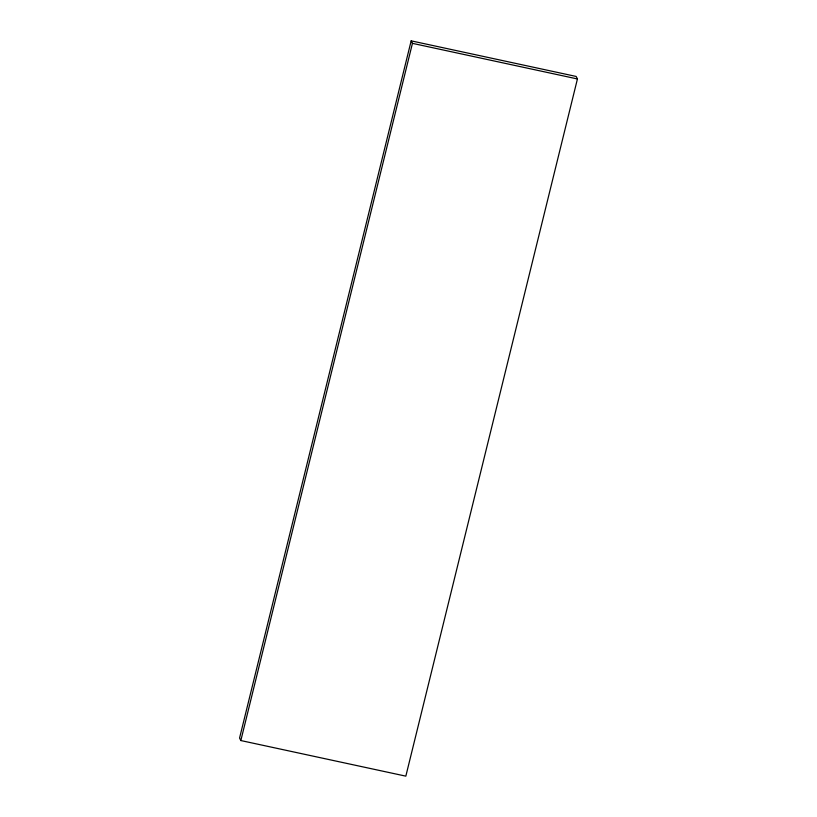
<?xml version="1.0" encoding="UTF-8"?>
<svg xmlns="http://www.w3.org/2000/svg" width="817" height="817" viewBox="0 0 817 817"><rect width="100%" height="100%" fill="white"/><g stroke="black" fill="none" stroke-linecap="round" stroke-linejoin="round"><path stroke-width="1.23" d="M411.165 40.85L239.565 738.047L240.831 740.549L405.835 776.15L577.435 78.953L576.169 76.451L411.165 40.85L412.442 43.352L240.831 740.549M412.442 43.352L577.435 78.953"/></g></svg>
